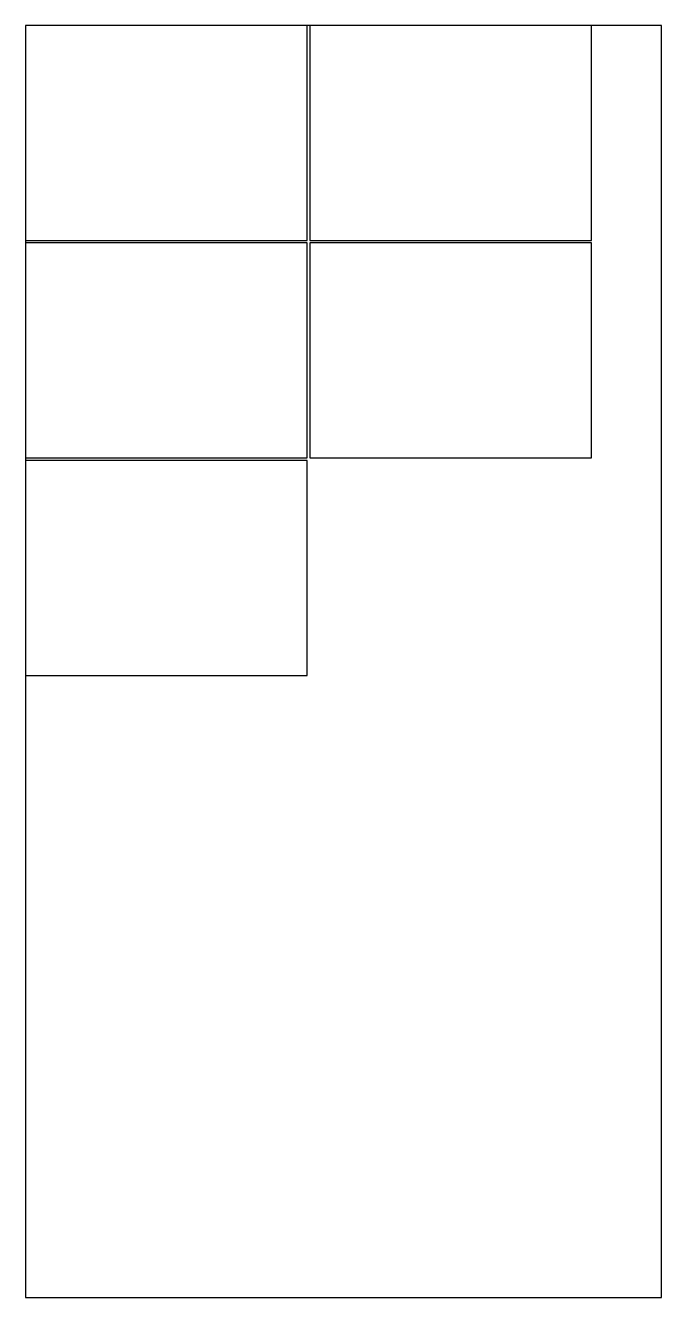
# Model space of a CAD drawing. Extents: x 0 to 1250, y 0 to 2500.
import ezdxf

# ---------------------------------------------------------------- set-up
doc = ezdxf.new("R2010")
doc.units = 0
doc.layers.add('SHEET', color=7, linetype='Continuous')

msp = doc.modelspace()

# ---------------------------------------------------------------- linework, layer by layer
at = {"layer": '6GPU-3070-Крышка1-1_0.7(Gibka).DXF'}
for p, q in [((553.8, 2500), (0, 2500)), ((0, 2500), (0, 2077.6)), ((553.8, 2077.6), (553.8, 2500)), ((1112.6, 2500), (558.8, 2500)), ((558.8, 2500), (558.8, 2077.6)), ((1112.6, 2077.6), (1112.6, 2500)), ((0, 2077.6), (553.8, 2077.6)), ((558.8, 2077.6), (1112.6, 2077.6)), ((553.8, 2072.6), (0, 2072.6)), ((0, 2072.6), (0, 1650.2)), ((553.8, 1650.2), (553.8, 2072.6)), ((1112.6, 2072.6), (558.8, 2072.6)), ((558.8, 2072.6), (558.8, 1650.2)), ((1112.6, 1650.2), (1112.6, 2072.6)), ((0, 1650.2), (553.8, 1650.2)), ((558.8, 1650.2), (1112.6, 1650.2)), ((553.8, 1645.2), (0, 1645.2)), ((0, 1645.2), (0, 1222.7)), ((553.8, 1222.7), (553.8, 1645.2)), ((0, 1222.7), (553.8, 1222.7))]:
    msp.add_line(p, q, dxfattribs=at)
at = {"layer": 'SHEET'}
for p, q in [((1250, 2500), (0, 2500)), ((0, 2500), (0, 0)), ((1250, 0), (1250, 2500)), ((0, 0), (1250, 0))]:
    msp.add_line(p, q, dxfattribs=at)

doc.saveas('drawing.dxf')
